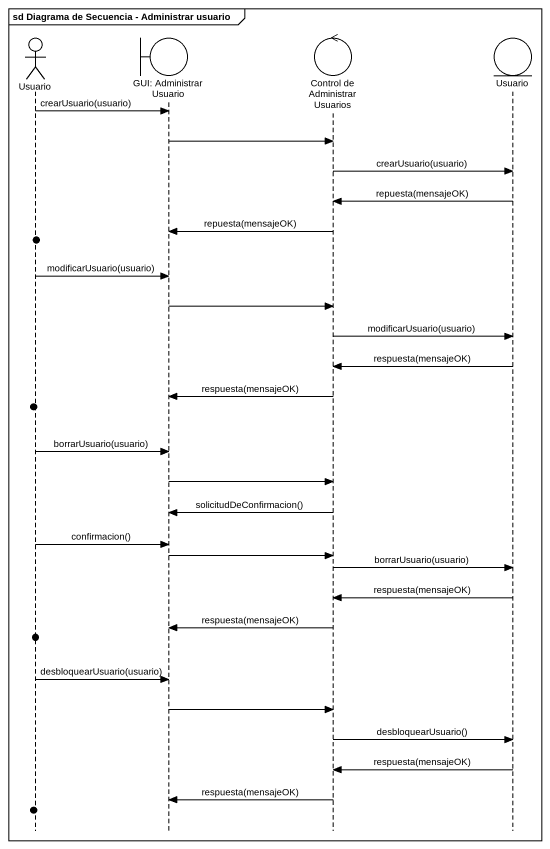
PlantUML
@startuml
mainframe sd Diagrama de Secuencia - Administrar usuario
hide footbox
actor Usuario
boundary "GUI: Administrar Usuario" as GUI_Administrar_Usuario
control "Control de Administrar Usuarios" as Control_de_Administrar
entity "Usuario" as Usuario_2

Usuario -> GUI_Administrar_Usuario : crearUsuario(usuario)
GUI_Administrar_Usuario -> Control_de_Administrar
Control_de_Administrar -> Usuario_2 : crearUsuario(usuario)
Usuario_2 -> Control_de_Administrar : repuesta(mensajeOK)
Control_de_Administrar -> GUI_Administrar_Usuario : repuesta(mensajeOK)
Usuario -> GUI_Administrar_Usuario : modificarUsuario(usuario)
GUI_Administrar_Usuario -> Control_de_Administrar
Control_de_Administrar -> Usuario_2 : modificarUsuario(usuario)
Usuario_2 -> Control_de_Administrar : respuesta(mensajeOK)
Control_de_Administrar -> GUI_Administrar_Usuario : respuesta(mensajeOK)
Usuario -> GUI_Administrar_Usuario : borrarUsuario(usuario)
GUI_Administrar_Usuario -> Control_de_Administrar
Control_de_Administrar -> GUI_Administrar_Usuario : solicitudDeConfirmacion()
Usuario -> GUI_Administrar_Usuario : confirmacion()
GUI_Administrar_Usuario -> Control_de_Administrar
Control_de_Administrar -> Usuario_2 : borrarUsuario(usuario)
Usuario_2 -> Control_de_Administrar : respuesta(mensajeOK)
Control_de_Administrar -> GUI_Administrar_Usuario : respuesta(mensajeOK)
Usuario -> GUI_Administrar_Usuario : desbloquearUsuario(usuario)
GUI_Administrar_Usuario -> Control_de_Administrar
Control_de_Administrar -> Usuario_2 : desbloquearUsuario()
Usuario_2 -> Control_de_Administrar : respuesta(mensajeOK)
Control_de_Administrar -> GUI_Administrar_Usuario : respuesta(mensajeOK)
@enduml
